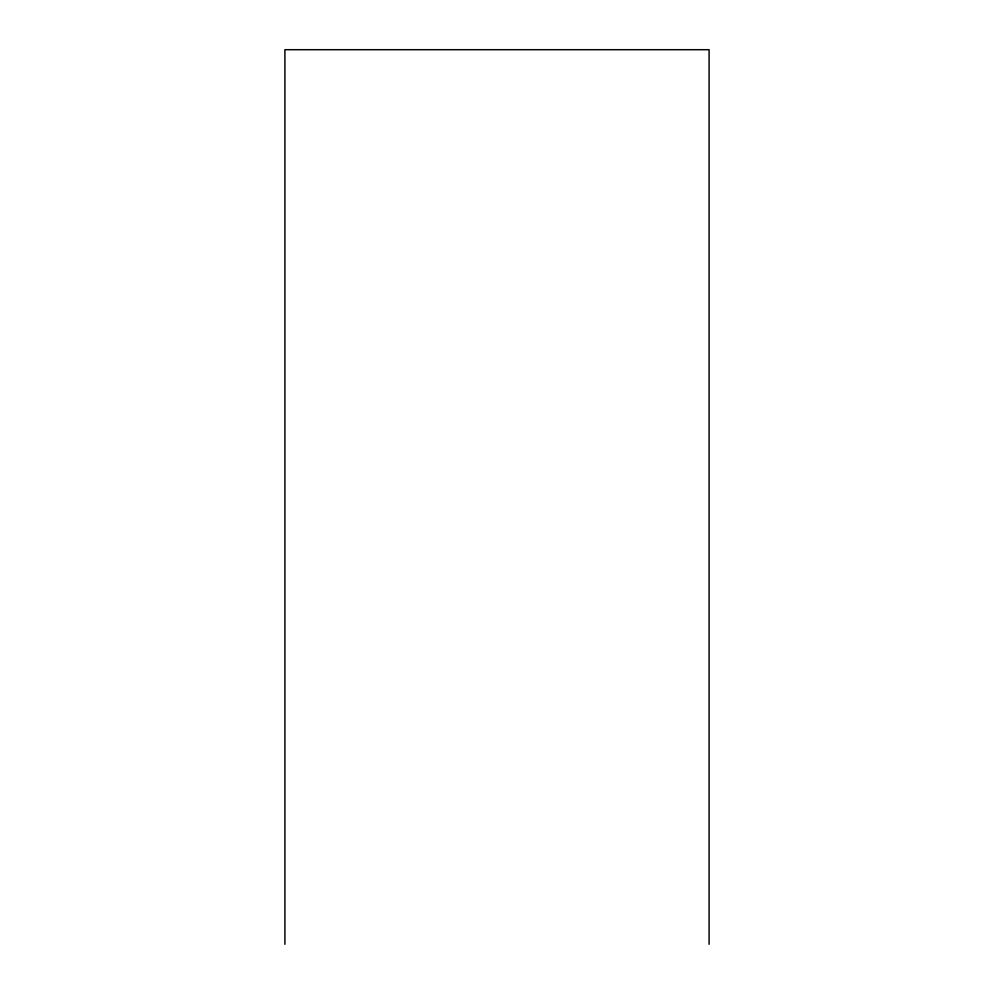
<?xml version="1.0" encoding="UTF-8"?>
<svg xmlns="http://www.w3.org/2000/svg" width="994" height="994" viewBox="0 0 994 994"><rect width="100%" height="100%" fill="white"/><g stroke="black" fill="none" stroke-linecap="round" stroke-linejoin="round"><path stroke-width="1.49" d="M709.095 944.3L709.095 49.7L284.905 49.7L284.905 944.3"/></g></svg>
